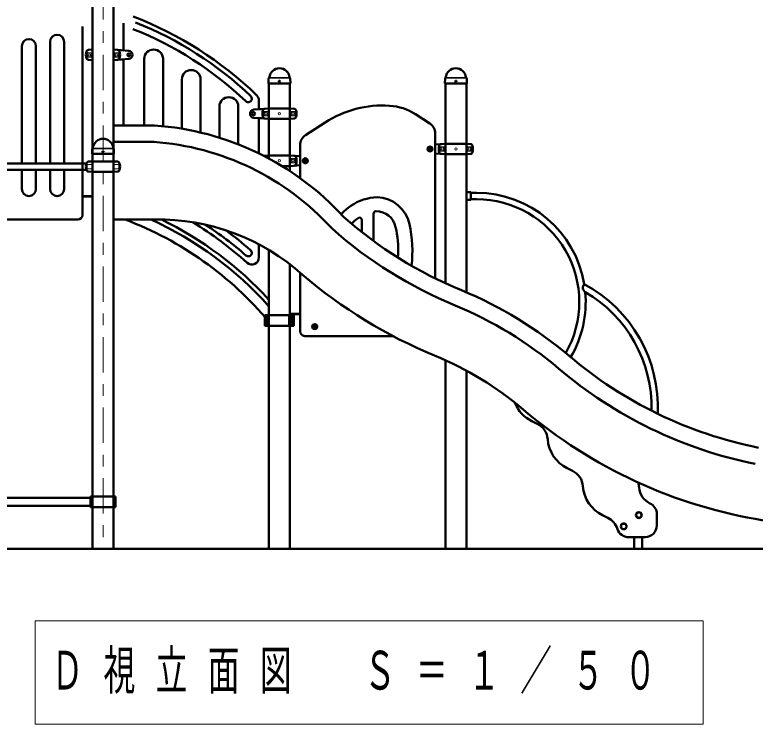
# Model space of a CAD drawing. Units: millimetres on the paper. Extents: x -385 to 0, y -594 to 267.
# Drawn here: x -124 to -61, y -143.9 to -83.6 of the extents above; entities that cross this region are included whole.
import ezdxf

# ---------------------------------------------------------------- set-up
doc = ezdxf.new("R2010")
doc.units = ezdxf.units.MM
doc.linetypes.add('USER1', pattern=[4.5, 2.5, -2])
doc.linetypes.add('USER2', pattern=[6, 3, -1, 1, -1])
doc.layers.add('LY_1', color=140, linetype='Continuous', lineweight=50)
doc.styles.add('ＭＳ ゴシック', font='')
doc.styles.get('ＭＳ ゴシック').set_extended_font_data('MS Gothic')

msp = doc.modelspace()

# ---------------------------------------------------------------- linework, layer by layer
at = {"layer": 'LY_1', "color": 7, "linetype": 'USER2', "lineweight": 13}
msp.add_line((-116.465, -69.011), (-116.465, -129.021), dxfattribs=at)
at = {"layer": 'LY_1'}
for p, q in [((-117.356, -70.721), (-117.356, -99.021)), ((-115.574, -70.721), (-115.574, -99.085)), ((-114.715, -86.64), (-114.715, -84.319)), ((-118.215, -100.621), (-118.215, -84.601)), ((-120.965, -85.909), (-120.965, -96.249)), ((-119.765, -96.249), (-119.765, -85.909)), ((-123.365, -86.276), (-123.365, -96.249)), ((-122.165, -96.249), (-122.165, -86.276)), ((-117.385, -86.57), (-117.7, -86.598)), ((-117.385, -86.57), (-117.356, -86.57)), ((-115.574, -86.57), (-115.544, -86.57)), ((-115.545, -86.57), (-114.915, -86.625)), ((-114.915, -86.625), (-114.715, -86.64)), ((-114.915, -86.625), (-114.284, -86.672)), ((-117.385, -87.47), (-117.7, -87.443)), ((-117.385, -87.47), (-117.356, -87.47)), ((-115.574, -87.47), (-115.544, -87.47)), ((-115.545, -87.47), (-114.915, -87.415)), ((-114.915, -87.415), (-114.284, -87.369)), ((-114.915, -87.415), (-114.715, -87.401)), ((-114.715, -93.021), (-114.715, -87.401)), ((-112.965, -93.021), (-112.965, -87.365)), ((-111.365, -93.082), (-111.365, -87.365)), ((-109.765, -93.296), (-109.765, -89.108)), ((-108.165, -93.622), (-108.165, -89.108)), ((-102.394, -89.431), (-102.385, -89.034)), ((-102.361, -88.977), (-102.339, -88.955)), ((-100.568, -88.977), (-100.59, -88.955)), ((-100.536, -89.431), (-100.544, -89.034)), ((-87.394, -89.431), (-87.385, -89.034)), ((-87.361, -88.977), (-87.339, -88.955)), ((-85.568, -88.977), (-85.59, -88.955)), ((-85.536, -89.431), (-85.544, -89.034)), ((-102.394, -89.431), (-102.384, -89.441)), ((-100.545, -89.441), (-102.384, -89.441)), ((-102.356, -89.441), (-102.356, -95.84)), ((-100.574, -89.441), (-100.574, -96.903)), ((-100.545, -89.441), (-100.536, -89.431)), ((-87.394, -89.431), (-87.384, -89.441)), ((-85.545, -89.441), (-87.384, -89.441)), ((-87.356, -89.441), (-87.356, -106.437)), ((-85.574, -89.441), (-85.574, -107.207)), ((-85.545, -89.441), (-85.536, -89.431)), ((-103.215, -91.64), (-103.215, -90.89)), ((-106.565, -94.064), (-106.565, -91.414)), ((-104.965, -94.629), (-104.965, -91.414)), ((-103.015, -91.625), (-103.645, -91.672)), ((-103.015, -91.625), (-103.215, -91.64)), ((-102.385, -91.57), (-103.015, -91.625)), ((-100.545, -91.57), (-102.385, -91.57)), ((-100.545, -91.57), (-100.229, -91.598)), ((-103.015, -92.415), (-103.645, -92.369)), ((-103.215, -95.399), (-103.215, -92.401)), ((-103.015, -92.415), (-103.215, -92.401)), ((-102.385, -92.47), (-103.015, -92.415)), ((-100.545, -92.47), (-102.385, -92.47)), ((-100.545, -92.47), (-100.229, -92.443)), ((-89.894, -92.072), (-88.67, -92.868)), ((-115.574, -93.021), (-112.085, -93.021)), ((-99.259, -93.86), (-97.586, -92.773)), ((-88.215, -106.026), (-88.215, -93.697)), ((-115.574, -94.421), (-112.163, -94.421)), ((-117.394, -95.431), (-117.385, -95.034)), ((-117.361, -94.977), (-117.339, -94.955)), ((-115.568, -94.977), (-115.59, -94.955)), ((-115.536, -95.431), (-115.544, -95.034)), ((-99.715, -97.495), (-99.715, -94.69)), ((-88.745, -94.975), (-88.665, -94.929)), ((-88.745, -94.975), (-88.745, -95.067)), ((-88.665, -94.929), (-88.585, -94.975)), ((-88.585, -94.975), (-88.585, -95.067)), ((-87.385, -94.571), (-88.215, -94.644)), ((-85.545, -94.571), (-87.385, -94.571)), ((-85.545, -94.571), (-85.229, -94.599)), ((-117.384, -95.441), (-117.394, -95.431)), ((-117.384, -95.441), (-115.545, -95.441)), ((-117.356, -129.021), (-117.356, -95.441)), ((-115.574, -129.021), (-115.574, -95.441)), ((-115.536, -95.431), (-115.545, -95.441)), ((-102.385, -95.571), (-102.7, -95.599)), ((-102.385, -95.571), (-100.544, -95.571)), ((-100.545, -95.571), (-99.715, -95.644)), ((-88.745, -95.067), (-88.665, -95.114)), ((-88.665, -95.114), (-88.585, -95.067)), ((-87.385, -95.471), (-88.215, -95.399)), ((-85.545, -95.471), (-87.385, -95.471)), ((-85.545, -95.471), (-85.229, -95.444)), ((-130.052, -96.249), (-117.877, -96.249)), ((-117.385, -96.071), (-117.7, -96.099)), ((-117.385, -96.071), (-115.544, -96.071)), ((-115.545, -96.071), (-115.229, -96.099)), ((-99.345, -95.975), (-99.265, -95.929)), ((-99.345, -95.975), (-99.345, -96.067)), ((-99.345, -96.067), (-99.265, -96.114)), ((-99.265, -95.929), (-99.185, -95.975)), ((-99.265, -96.114), (-99.185, -96.067)), ((-99.185, -95.975), (-99.185, -96.067)), ((-130.052, -96.793), (-117.877, -96.793)), ((-123.365, -96.793), (-123.365, -98.421)), ((-122.165, -98.421), (-122.165, -96.793)), ((-120.965, -96.793), (-120.965, -98.421)), ((-119.765, -98.421), (-119.765, -96.793)), ((-101.257, -96.471), (-100.544, -96.471)), ((-100.545, -96.471), (-99.715, -96.399)), ((-117.385, -96.971), (-117.7, -96.944)), ((-117.385, -96.971), (-115.544, -96.971)), ((-115.545, -96.971), (-115.229, -96.944)), ((-85.193, -98.701), (-85.574, -98.701)), ((-85.193, -98.701), (-85.574, -98.701)), ((-85.193, -98.701), (-85.193, -99.341)), ((-85.193, -98.701), (-85.193, -99.341)), ((-84.699, -98.749), (-85.193, -98.749)), ((-118.215, -99.021), (-117.356, -99.021)), ((-117.356, -99.067), (-118.215, -99.067)), ((-85.193, -99.341), (-85.574, -99.341)), ((-85.193, -99.341), (-85.574, -99.341)), ((-84.699, -99.293), (-85.193, -99.293)), ((-93.465, -100.521), (-93.465, -102.843)), ((-129.315, -101.021), (-118.615, -101.021)), ((-117.356, -129.021), (-117.356, -100.971)), ((-115.574, -129.021), (-115.574, -100.971)), ((-115.574, -101.021), (-112.085, -101.021)), ((-94.465, -101.058), (-94.465, -102.085)), ((-103.215, -104.247), (-103.215, -103.125)), ((-102.356, -103.607), (-102.356, -129.021)), ((-100.574, -104.819), (-100.574, -129.021)), ((-99.715, -110.521), (-99.715, -105.523)), ((-100.228, -109.141), (-102.701, -109.141)), ((-102.701, -109.141), (-102.701, -110.041)), ((-100.228, -109.141), (-102.701, -109.141)), ((-102.701, -109.141), (-102.701, -110.041)), ((-102.535, -109.141), (-102.535, -110.041)), ((-102.535, -109.141), (-102.535, -110.041)), ((-100.63, -109.141), (-100.63, -110.041)), ((-100.63, -109.141), (-100.63, -110.041)), ((-100.574, -109.021), (-99.715, -109.021)), ((-100.574, -109.067), (-99.715, -109.067)), ((-100.443, -109.141), (-100.443, -110.041)), ((-100.443, -109.141), (-100.443, -110.041)), ((-100.384, -109.141), (-100.384, -110.041)), ((-100.384, -109.141), (-100.384, -110.041)), ((-100.228, -109.141), (-100.228, -110.041)), ((-100.228, -109.141), (-100.228, -110.041)), ((-100.228, -110.041), (-102.701, -110.041)), ((-100.228, -110.041), (-102.701, -110.041)), ((-98.545, -110.075), (-98.465, -110.029)), ((-98.545, -110.075), (-98.545, -110.167)), ((-98.465, -110.029), (-98.385, -110.075)), ((-98.385, -110.075), (-98.385, -110.167)), ((-98.545, -110.167), (-98.465, -110.214)), ((-98.465, -110.214), (-98.385, -110.167)), ((-99.315, -110.921), (-91.822, -110.921)), ((-87.356, -112.978), (-87.356, -129.021)), ((-85.574, -113.863), (-85.574, -129.021)), ((-79.547, -118.382), (-79.995, -118.161)), ((-76.547, -122.382), (-76.995, -122.161)), ((-115.395, -124.571), (-117.535, -124.571)), ((-117.535, -124.571), (-117.535, -125.471)), ((-115.395, -124.571), (-115.395, -125.471)), ((-130.395, -124.681), (-117.535, -124.681)), ((-130.395, -125.361), (-117.535, -125.361)), ((-115.395, -125.471), (-117.535, -125.471)), ((-73.547, -126.382), (-73.995, -126.161)), ((-69.38, -127.021), (-69.38, -126.056)), ((-70.38, -128.021), (-71.779, -128.021)), ((-71.295, -129.021), (-71.295, -128.021)), ((-70.615, -129.021), (-70.615, -128.021))]:
    msp.add_line(p, q, dxfattribs=at)
at = {"layer": 'LY_1', "color": 7, "lineweight": 13}
for p, q in [((-117.8, -87.205), (-117.8, -86.836)), ((-117.43, -86.836), (-117.8, -86.836)), ((-115.5, -86.836), (-115.13, -86.836)), ((-115.13, -87.205), (-115.13, -86.836)), ((-117.43, -87.205), (-117.8, -87.205)), ((-115.5, -87.205), (-115.13, -87.205)), ((-100.571, -89.011), (-102.358, -89.011)), ((-100.608, -88.941), (-102.319, -88.941)), ((-85.571, -89.011), (-87.358, -89.011)), ((-85.608, -88.941), (-87.319, -88.941)), ((-102.43, -91.836), (-102.8, -91.836)), ((-102.8, -92.205), (-102.8, -91.836)), ((-100.5, -91.836), (-100.13, -91.836)), ((-100.13, -92.205), (-100.13, -91.836)), ((-102.43, -92.205), (-102.8, -92.205)), ((-100.5, -92.205), (-100.13, -92.205)), ((-117.358, -95.011), (-115.571, -95.011)), ((-117.322, -94.941), (-115.61, -94.941)), ((-87.8, -95.206), (-87.8, -94.836)), ((-87.43, -94.836), (-87.8, -94.836)), ((-85.5, -94.836), (-85.13, -94.836)), ((-85.13, -95.206), (-85.13, -94.836)), ((-87.43, -95.206), (-87.8, -95.206)), ((-85.5, -95.206), (-85.13, -95.206)), ((-100.5, -95.836), (-100.13, -95.836)), ((-100.5, -96.206), (-100.13, -96.206)), ((-100.13, -96.206), (-100.13, -95.836)), ((-117.43, -96.336), (-117.8, -96.336)), ((-117.8, -96.706), (-117.8, -96.336)), ((-117.43, -96.706), (-117.8, -96.706)), ((-115.5, -96.336), (-115.13, -96.336)), ((-115.5, -96.706), (-115.13, -96.706)), ((-115.13, -96.706), (-115.13, -96.336)), ((-122.246, -135.119), (-122.246, -143.919)), ((-65.446, -135.119), (-122.246, -135.119)), ((-65.446, -143.919), (-65.446, -135.119)), ((-122.246, -143.919), (-65.446, -143.919))]:
    msp.add_line(p, q, dxfattribs=at)
at = {"layer": 'LY_1', "color": 7}
msp.add_line((-148.907, -129.021), (-46.336, -129.021), dxfattribs=at)
at = {"layer": 'LY_1', "color": 7, "lineweight": 13}
for centre, radius in [((-117.615, -87.02), 0.185), ((-115.315, -87.02), 0.185), ((-117.615, -87.02), 0.1), ((-115.315, -87.02), 0.1), ((-102.615, -92.02), 0.185), ((-100.315, -92.02), 0.185), ((-102.615, -92.02), 0.1), ((-101.465, -92.02), 0.1), ((-100.315, -92.02), 0.1), ((-88.665, -95.021), 0.24), ((-88.665, -95.021), 0.11), ((-87.615, -95.021), 0.185), ((-87.615, -95.021), 0.1), ((-86.465, -95.021), 0.1), ((-85.315, -95.021), 0.185), ((-85.315, -95.021), 0.1), ((-101.465, -96.021), 0.1), ((-100.315, -96.021), 0.185), ((-100.315, -96.021), 0.1), ((-99.265, -96.021), 0.24), ((-99.265, -96.021), 0.11), ((-98.465, -110.121), 0.24), ((-98.465, -110.121), 0.11), ((-70.915, -126.141), 0.171), ((-72.195, -127.101), 0.171)]:
    msp.add_circle(centre, radius, dxfattribs=at)
at = {"layer": 'LY_1'}
for centre, radius in [((-114.265, -87.02), 0.13), ((-101.465, -89.281), 0.06), ((-86.465, -89.281), 0.06), ((-103.665, -92.02), 0.13), ((-88.665, -95.021), 0.21), ((-116.465, -95.281), 0.06), ((-99.265, -96.021), 0.21), ((-98.465, -110.121), 0.21), ((-70.915, -126.141), 0.25), ((-72.195, -127.101), 0.25)]:
    msp.add_circle(centre, radius, dxfattribs=at)
at = {"layer": 'LY_1', "color": 7, "linetype": 'USER1', "lineweight": 13}
for centre in [(-88.665, -95.021), (-99.265, -96.021), (-98.465, -110.121)]:
    msp.add_circle(centre, 0.125, dxfattribs=at)
at = {"layer": 'LY_1'}
for centre, radius, start, end in [((-124.983, -112.71), 31, 45.86807, 69.05344), ((-124.983, -112.71), 30.6, 46.47193, 68.37206), ((-124.983, -112.71), 30, 46.47193, 68.37206), ((-120.365, -85.909), 0.6, 0, 180), ((-122.765, -86.276), 0.6, 0, 180), ((-116.915, -87.02), 1, 163.80375, 196.19625), ((-117.683, -86.797), 0.2, 95, 163.80375), ((-115.246, -86.797), 0.2, 16.19625, 85), ((-116.015, -87.02), 1, 343.80375, 16.19625), ((-114.314, -87.02), 0.35, 275, 85), ((-112.165, -87.365), 0.8, 0, 180), ((-117.683, -87.243), 0.2, 196.19625, 265), ((-115.246, -87.243), 0.2, 275, 343.80375), ((-108.965, -89.108), 0.8, 0, 180), ((-101.465, -89.021), 0.864, 90, 173.3676), ((-101.465, -89.021), 0.864, 6.6324, 90), ((-86.465, -89.021), 0.864, 90, 173.3676), ((-86.465, -89.021), 0.864, 6.6324, 90), ((-102.302, -89.036), 0.084, 135, 178.99605), ((-102.379, -88.915), 0.056, 315, 353.3676), ((-100.551, -88.915), 0.056, 186.6324, 225), ((-100.628, -89.036), 0.084, 1.00395, 45), ((-87.302, -89.036), 0.084, 135, 178.99605), ((-87.379, -88.915), 0.056, 315, 353.3676), ((-85.551, -88.915), 0.056, 186.6324, 225), ((-85.628, -89.036), 0.084, 1.00395, 45), ((-105.765, -91.414), 0.8, 0, 180), ((-104.115, -90.741), 0.3, 226.47193, 46.47193), ((-103.815, -90.89), 0.6, 0, 45.86807), ((-103.615, -92.02), 0.35, 95, 265), ((-101.915, -92.02), 1, 163.80375, 196.19625), ((-102.683, -91.797), 0.2, 95, 163.80375), ((-100.246, -91.797), 0.2, 16.19625, 85), ((-101.015, -92.02), 1, 343.80375, 16.19625), ((-92.684, -100.321), 9, 86.29842, 123), ((-92.4, -95.93), 4.6, 57, 86.29842), ((-102.683, -92.243), 0.2, 196.19625, 265), ((-100.246, -92.243), 0.2, 275, 343.80375), ((-113.749, -116.963), 24, 42.34811, 86.02278), ((-89.215, -93.706), 1, 0, 57), ((-116.465, -95.021), 0.864, 90, 173.3676), ((-116.465, -95.021), 0.864, 6.6324, 90), ((-112.197, -95.021), 0.6, 83.42334, 90), ((-113.749, -116.963), 22.6, 42.15934, 86.02278), ((-98.715, -94.699), 1, 123, 180), ((-117.302, -95.036), 0.084, 135, 178.99605), ((-117.379, -94.915), 0.056, 315, 353.3676), ((-115.551, -94.915), 0.056, 186.6324, 225), ((-115.628, -95.036), 0.084, 1.00395, 45), ((-86.915, -95.021), 1, 163.80375, 196.19625), ((-87.683, -94.798), 0.2, 95, 163.80375), ((-85.246, -94.798), 0.2, 16.19625, 85), ((-86.015, -95.021), 1, 343.80375, 16.19625), ((-102.683, -95.798), 0.2, 95, 117.07698), ((-100.246, -95.798), 0.2, 16.19625, 85), ((-87.683, -95.244), 0.2, 196.19625, 265), ((-85.246, -95.244), 0.2, 275, 343.80375), ((-116.915, -96.521), 1, 163.80375, 196.19625), ((-117.683, -96.298), 0.2, 95, 163.80375), ((-115.246, -96.298), 0.2, 16.19625, 85), ((-116.015, -96.521), 1, 343.80375, 16.19625), ((-100.246, -96.244), 0.2, 275, 343.80375), ((-101.015, -96.021), 1, 343.80375, 16.19625), ((-117.683, -96.744), 0.2, 196.19625, 265), ((-115.246, -96.744), 0.2, 275, 343.80375), ((-122.765, -98.421), 0.6, 180, 0), ((-120.365, -98.421), 0.6, 180, 0), ((-84.699, -108.021), 9.272, 9.35026, 90), ((-93.042, -103.239), 4.117, 91.51387, 124.89438), ((-93.151, -99.323), 0.2, 88.07227, 91.59908), ((-93.151, -99.323), 0.2, 88.07227, 91.59908), ((-93.242, -102.017), 2.896, 12.13973, 88.19476), ((-84.699, -108.021), 8.728, 330.18425, 90), ((-91.965, -104.783), 6, 124.89438, 135.28778), ((-118.615, -100.621), 0.4, 270, 0), ((-93.265, -100.521), 0.2, 90.88405, 180), ((-93.242, -102.017), 1.696, 12.13973, 90.88405), ((-125.032, -128.686), 29.573, 39.93461, 69.3048), ((-125.032, -128.686), 30.427, 41.81889, 65.39744), ((-111.74, -119.318), 18.3, 48.03465, 91.08034), ((-125.032, -128.686), 30.807, 42.60283, 63.90268), ((-124.983, -127.71), 31, 47.94292, 58.59584), ((-72.398, -74.021), 35.7, 228.59038, 247.62885), ((-91.965, -104.783), 4.8, 125.94133, 134.72058), ((-94.665, -101.058), 0.2, 0, 125.94133), ((-124.983, -127.71), 31.4, 48.83013, 56.72897), ((-124.983, -127.71), 32, 48.83013, 53.65223), ((-72.398, -74.021), 37.1, 228.46958, 247.62885), ((-101.165, -103.721), 9.8, 358.20921, 12.13973), ((-101.165, -103.721), 11, 353.60145, 12.13973), ((-104.115, -103.847), 0.3, 228.83013, 48.83013), ((-103.815, -104.247), 0.6, 227.94292, 0), ((-91.569, -104.021), 0.2, 298.32708, 358.20921), ((-72.398, -74.021), 41.7, 229.45953, 247.62885), ((-75.21, -106.812), 0.452, 138.76328, 235.75762), ((-81.16, -116.978), 11.872, 357.33651, 61.79978), ((-99.041, -138.753), 34.3, 49.63904, 67.62885), ((-84.699, -108.021), 9.272, 329.54779, 5.17064), ((-81.16, -116.978), 11.328, 358.55079, 59.81513), ((-99.041, -138.753), 32.9, 49.63904, 67.62885), ((-99.315, -110.521), 0.4, 180, 270), ((-99.041, -138.753), 28.3, 49.63904, 67.62885), ((-53.709, -85.414), 35.7, 229.63904, 258.64013), ((-53.709, -85.414), 37.1, 229.63904, 258.64013), ((-78.668, -115.47), 3, 201.70963, 243.73979), ((-53.709, -85.414), 41.7, 229.63904, 260.90479), ((-80.255, -119.817), 1.6, 4.31923, 63.7398), ((-75.668, -119.47), 3, 184.31923, 243.73979), ((-77.255, -123.817), 1.6, 4.31923, 63.7398), ((-72.668, -123.47), 3, 184.31923, 243.73979), ((-73.887, -124.012), 3, 3.98254, 12.12759), ((-69.298, -123.692), 1.6, 183.98254, 245.41667), ((-70.38, -126.056), 1, 0, 65.41667), ((-74.255, -127.817), 1.6, 17.81812, 63.7398), ((-70.38, -127.021), 1, 270, 0), ((-71.779, -127.021), 1, 197.81812, 270)]:
    msp.add_arc(centre, radius, start, end, dxfattribs=at)
at = {"layer": 'LY_1', "color": 7, "lineweight": 13}
for centre, start, end in [((-119.99, -87.02), 355.87048, 4.12952), ((-112.939, -87.02), 175.87048, 184.12952), ((-104.99, -92.02), 355.87048, 4.12952), ((-97.939, -92.02), 175.87048, 184.12952), ((-89.99, -95.021), 355.87048, 4.12952), ((-82.939, -95.021), 175.87048, 184.12952), ((-97.939, -96.021), 175.87048, 184.12952), ((-119.99, -96.521), 355.87048, 4.12952), ((-112.939, -96.521), 175.87048, 184.12952)]:
    msp.add_arc(centre, 2.567, start, end, dxfattribs=at)

# ---------------------------------------------------------------- texts
at = {"layer": 'LY_1', "color": 7, "insert": (-120.846, -139.519), "char_height": 3.299, "attachment_point": 4, "style": 'ＭＳ ゴシック'}
msp.add_mtext('\\T1.64;\\W0.6;Ｄ視立面図\u3000Ｓ＝１／５０', dxfattribs=at)

doc.saveas('drawing.dxf')
